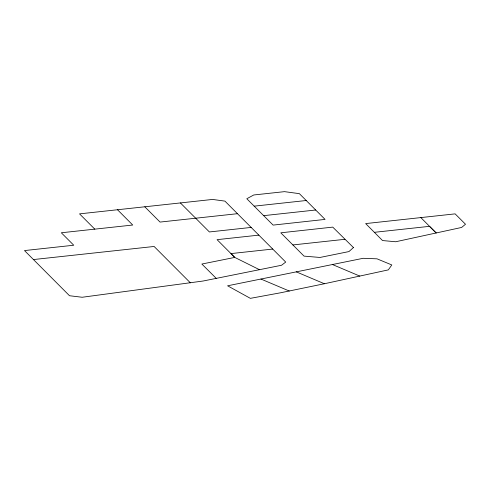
<?xml version="1.0" encoding="UTF-8"?>
<svg xmlns="http://www.w3.org/2000/svg" width="490" height="490" viewBox="0 0 490 490"><rect width="100%" height="100%" fill="white"/><g stroke="black" fill="none" stroke-linecap="round" stroke-linejoin="round"><path stroke-width="0.73" d="M324.392 283.741L388.331 269.88L391.804 264.955L377.018 258.824L363.145 258.304L227.581 285.799L250.366 298.349L280.439 292.806L324.392 283.741L296.291 271.864M94.784 229.142L79.539 213.867L212.574 199.436L224.935 201.121L285.713 262.083L281.542 265.255L203.056 281.027L82.161 297.259L69.507 295.733L24.5 250.574L73.751 245.227L61.317 232.775L132.729 225.026L117.502 209.738M254.188 206.155L306.213 200.514M237.472 213.695L160.052 222.074L144.795 206.786M263.663 215.655L273.12 225.1L325.06 219.404L299.372 193.654L284.506 191.651L253.759 194.977L246.801 198.744L263.663 215.655L315.689 210.008M251.168 227.421L209.395 231.954L180.4 202.927M33.461 259.559L154.111 246.47L190.396 282.853M258.843 235.127L217.076 239.659L234.765 257.415L259.522 269.714M374.36 232.321L382.537 240.553L395.706 241.754L461.635 227.446L465.5 224.242L455.118 213.867L365.656 223.587L374.36 232.321L429.54 226.337L436.167 232.977L420.824 217.591M292.891 244.939L344.905 239.304M272.74 249.061L230.962 253.6L234.765 257.415L201.862 264.043L216.335 278.467M332.447 264.533L359.758 276.072M260.925 279.037L289.29 291.029M353.437 247.554L348.941 251.578L319.952 257.458L304.039 256.117L280.795 232.811L332.735 227.115L353.437 247.554"/></g></svg>
